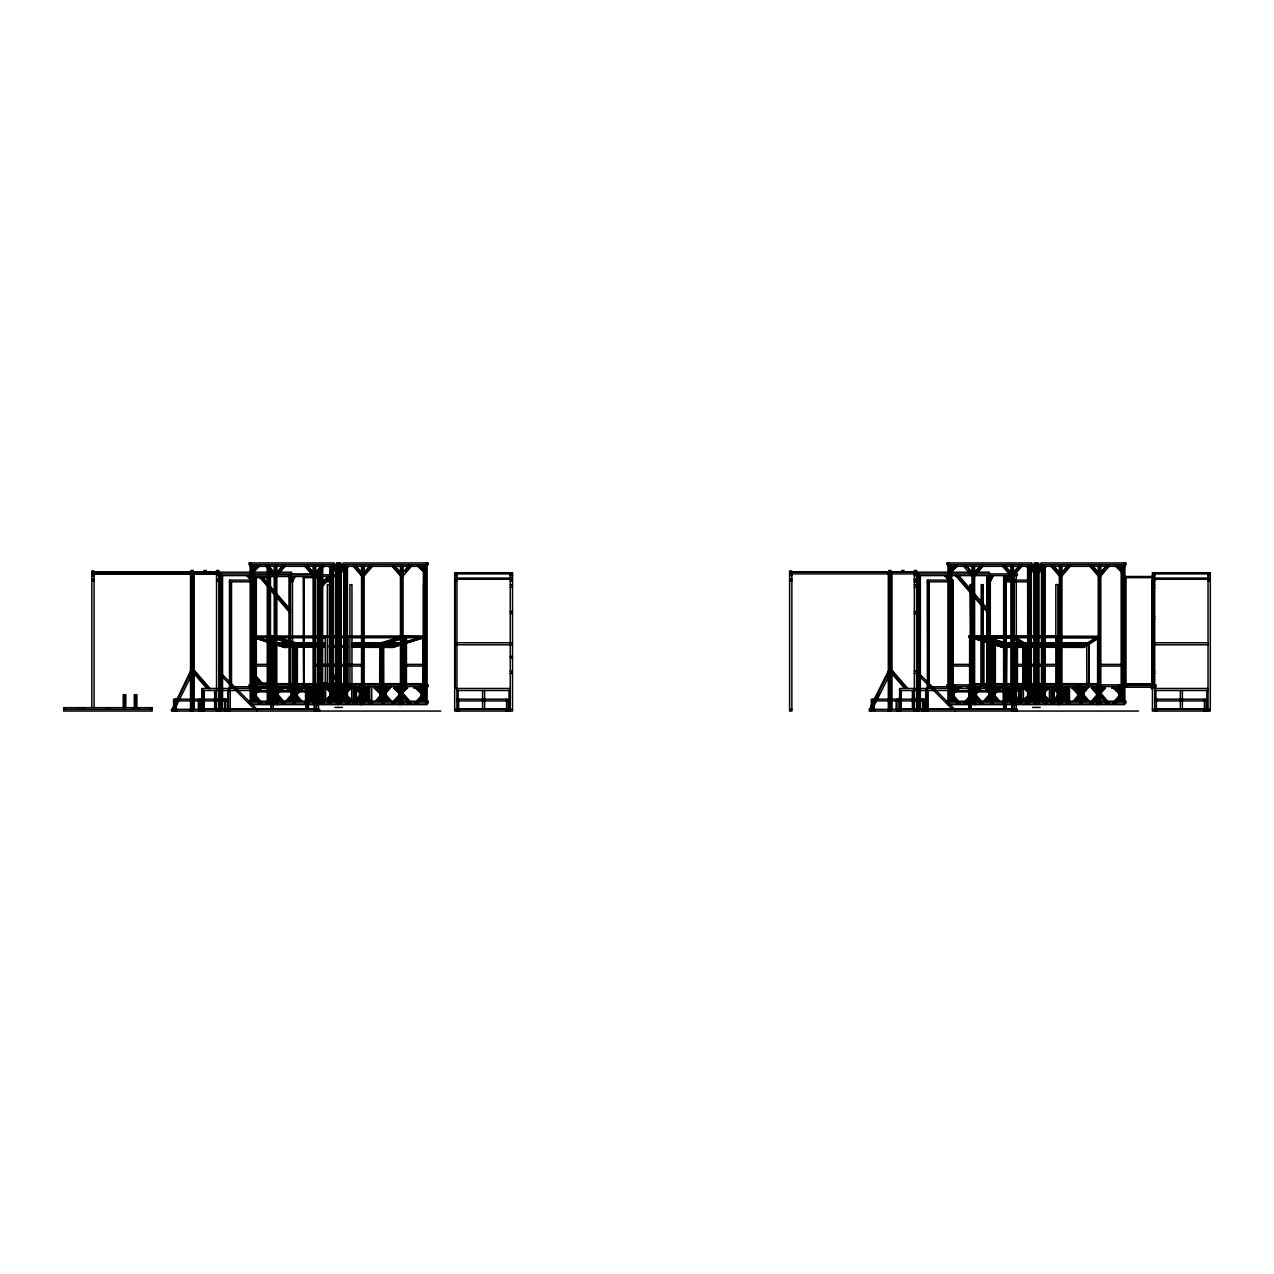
<?xml version="1.0" encoding="UTF-8"?>
<svg xmlns="http://www.w3.org/2000/svg" width="1274" height="1274" viewBox="0 0 1274 1274"><rect width="100%" height="100%" fill="white"/><g stroke="black" fill="none" stroke-linecap="round" stroke-linejoin="round"><path stroke-width="1.5" d="M218.81 711.051L218.81 570.481L216.548 570.481L216.548 572.169M253.319 636.204L253.319 584.527M252.427 637.318L254.45 637.78L254.689 686.559M791.871 573.905L791.871 711.051L789.609 711.051L789.609 570.927L791.648 570.927L791.648 572.106M916.022 573.873L916.022 572.169M914.334 572.169L914.334 570.481L916.595 570.481L916.595 711.051M970.645 683.676L969.896 584.655L971.935 584.655L971.935 636.331L969.498 635.885L969.227 637.032L1003.848 647.431L1004.119 646.284L976.107 637.621M970.899 636.013L970.915 584.655M971.664 683.676L971.664 637.478L969.625 637.159L968.957 635.71L968.606 636.857L1002.845 647.431L1003.1 646.284L974.562 637.446M982.875 636.538L981.171 636.013L981.187 584.655L983.225 584.655L983.225 636.331L982.206 636.331L982.206 584.655M991.299 683.804L991.299 643.704L993.338 644.326L991.299 643.704M1013.722 686.559L1013.722 636.236L1029.918 646.252L1029.742 647.399L1002.335 647.272L1002.59 646.125L1024.2 646.125M1023.309 684.855L1023.309 644.501M1025.076 683.676L1025.076 684.855L1025.076 644.501M1055.828 683.804L1055.843 637.78L1056.863 637.318L1056.847 683.804M1086.833 684.855L1086.658 643.37L1057.866 643.37M1088.601 684.855L1088.601 644.501L1057.866 644.501M1097.583 683.676L1097.599 639.755M1098.172 639.405L1097.981 686.559M380.719 683.676L380.894 644.134L382.741 644.819M381.738 683.676L381.897 644.437M254.274 637.733L271.712 637.733L269.769 637.143L271.012 635.71L269.769 637.143L252.332 637.143M271.776 637.143L273.018 635.71L271.776 637.143L304.486 647.256L304.725 645.52L325.316 645.52M273.783 637.143L273.958 636.013M285.217 647.256L285.392 646.125M276.124 643.896L291.619 643.896L291.794 642.765L276.458 642.765M302.655 646.125L302.479 647.256L275.216 638.831M1022.512 642.765L1022.337 643.896L992.398 643.896L992.749 642.765L1034.552 642.765M1027.768 647.256L1027.943 646.125M275.041 644.469L284.628 647.431L284.882 646.284L293.068 646.125M970.247 637.032L970.517 635.885M1002.335 647.272L1002.925 645.599L1010.33 645.599M1004.358 647.272L1004.629 646.125L1000.998 645.01M1013.626 647.272L1013.881 646.125L1013.881 683.676M287.988 643.37L276.474 643.37L276.124 644.501L293.561 644.501L291.619 643.896M282.095 646.666L282.446 645.52M284.038 647.256L284.389 646.125M284.452 647.399L284.803 646.252L275.55 643.402M991.379 643.896L991.729 642.765M994.341 644.819L993.672 643.37M1000.313 646.666L1000.663 645.52M1004.708 643.896L1005.059 642.765M1006.651 684.855L1007.001 643.37M1013.626 646.666L1013.977 645.52L1015.919 646.125M440.74 711.051L171.337 711.051L190.527 671.048L192.485 671.048M172.579 709.347L190.527 673.436L192.485 673.436M175.382 707.643L191.626 675.14M290.536 579.59L291.873 576.931M292.924 577.186L290.536 581.979L292.494 581.979L294.883 577.186M1138.526 711.051L869.123 711.051L871.766 704.124M873.518 700.652L888.312 671.048M870.349 709.347L888.312 673.436M877.213 697.165L878.949 693.677M873.168 707.643L888.551 676.86M988.321 579.59L990.312 575.593L990.28 685.746M991.506 575.593L988.321 581.979L990.28 581.979L993.465 575.593M990.28 579.59L992.271 575.593M256.217 566.341L252.762 570.338L253.892 570.338M258.288 566.341L252.762 572.727L259.418 566.341M281.952 566.341L275.694 573.571L276.824 573.571M284.022 566.341L275.694 575.959L276.824 575.959L285.153 566.341M320.841 566.341L314.567 573.571L320.714 567.79M322.911 566.341L314.567 575.959L315.697 575.959L324.042 566.341M327.784 576.501L321.526 583.731L328.915 576.501M328.676 577.87L321.526 586.12L322.656 586.12L330.985 576.501M341.257 569L343.55 566.341M341.225 570.338L344.681 566.341M343.423 568.889L345.636 566.341M341.225 572.727L346.751 566.341M258.479 688.247L255.023 692.244L256.154 692.244M257.3 690.906L259.609 688.247M260.549 688.247L255.023 694.633L261.68 688.247M364.284 572.122L369.285 566.341M364.157 573.571L370.416 566.341M364.157 575.959L372.502 566.341M265.9 702.914L274.228 693.295L269.833 688.247L269.833 686.559M267.014 702.914L270.598 698.789M280.28 688.247L276.824 692.244L277.955 692.244M267.97 702.914L274.228 695.684M269.101 702.914L274.101 697.133M285.71 701.226L291.236 694.84L293.498 694.84L287.956 701.226M286.841 701.226L292.367 694.84M296.428 690.54L298.737 687.88M296.269 692.244L299.724 688.247M290.058 699.904L292.367 697.228M297.527 691.655L299.74 689.107M290.042 701.226L293.498 697.228M408.174 566.341L401.915 573.571L409.304 566.341M302.925 686.559L302.925 688.247L296.269 694.633L301.795 688.247L301.795 686.559M405.482 571.835L410.244 566.341M411.375 566.341L403.046 575.959L401.915 575.959M304.773 702.914L313.101 693.295L314.232 693.295M308.276 700.174L313.038 694.664M319.153 688.247L315.697 692.244L316.828 692.244M306.843 702.914L314.232 695.684L307.974 702.914M322.354 688.247L315.697 694.633L321.239 688.247L321.239 686.559M333.661 676.287L337.164 673.548L333.597 677.672M333.406 680.268L337.164 675.937M324.297 701.226L330.953 694.84L325.427 701.226M326.558 701.226L330.985 696.114M328.628 701.226L330.937 698.566M327.705 702.914L336.033 693.295L337.164 693.295M331.208 700.174L335.97 694.664L330.507 688.247M329.775 702.914L337.164 695.684L330.906 702.914M341.257 690.906L343.55 688.247M341.225 692.244L344.681 688.247M345.636 688.247L341.209 693.359L349.57 702.914M341.225 694.633L346.751 688.247M346.337 689.218L348.646 686.559M346.289 691.655L350.716 686.559M351.847 686.559L346.305 692.945L352.978 686.559M353.232 702.914L361.561 693.295L362.692 693.295L354.363 702.914M364.189 690.906L366.482 688.247M364.109 692.085L367.438 688.247M368.568 686.559L368.568 688.247L364.141 693.359L372.502 702.914M384.796 688.247L381.34 692.244L385.926 688.247M375.304 701.226L380.846 694.84M383.554 692.085L381.34 694.633L382.471 694.633L389.303 686.559M377.391 701.226L380.846 697.228M384.907 692.945L390.433 686.559M378.521 701.226L380.815 698.566M391.564 686.559L386.038 692.945L383.777 692.945M401.931 690.906L404.24 688.247M392.105 702.914L400.45 693.295L401.581 693.295L393.236 702.914M401.915 692.244L405.371 688.247M402.998 692.085L405.212 689.521M395.434 701.48L400.45 695.684M401.915 693.295L407.441 688.247L407.441 686.559M395.306 702.914L401.581 695.684M415.037 702.914L423.382 693.295L424.513 693.295L416.168 702.914M418.366 701.48L423.382 695.684M418.238 702.914L424.513 695.684M950.547 570.338L954.003 566.341M951.678 570.338L953.971 567.663M956.073 566.341L950.547 572.727L957.204 566.341M979.738 566.341L973.479 573.571L979.61 567.79M981.808 566.341L973.479 575.959L974.61 575.959L982.939 566.341M1006.253 578.253L1008.562 575.593M1006.221 579.59L1009.677 575.593M1012.352 573.571L1018.611 566.341M1006.221 581.979L1010.648 576.867M1015.983 570.672L1018.499 567.79M1020.697 566.341L1012.352 575.959L1013.483 575.959L1021.812 566.341M1039.043 569L1041.336 566.341M1039.011 570.338L1042.466 566.341M1038.995 571.453L1043.406 566.341M1039.011 572.727L1044.537 566.341M956.264 688.247L952.809 692.244L953.923 692.244M958.335 688.247L952.809 694.633L959.465 688.247M1062.07 572.122L1067.071 566.341M1061.943 573.571L1068.201 566.341M1066.768 569.096L1069.157 566.341M1061.943 575.959L1070.271 566.341M963.67 702.914L972.014 693.295L973.145 693.295L970.756 696.05M978.066 688.247L974.61 692.244L978.034 689.568M965.756 702.914L972.014 695.684M966.886 702.914L973.145 695.684M974.61 694.633L980.136 688.247L980.136 686.559M975.741 694.633L981.267 688.247L981.267 686.559M983.496 701.226L989.022 694.84L991.283 694.84L985.742 701.226M984.611 701.226L990.153 694.84M994.214 690.54L996.507 687.88M997.494 688.247L994.039 692.244L995.169 692.244M987.844 699.904L990.153 697.228M995.312 691.655L998.641 687.833M996.332 690.906L998.625 688.247M987.828 701.226L991.283 697.228M1105.959 566.341L1099.701 573.571L1107.09 566.341M1000.711 686.559L1000.711 688.247L994.039 694.633L999.58 688.247L999.58 686.559M1104.462 570.465L1099.701 575.959L1100.816 575.959L1109.16 566.341M1002.558 702.914L1010.887 693.295L1006.492 688.247L1006.492 686.559M1003.689 702.914L1008.451 697.419M1013.483 692.244L1016.939 688.247M1004.629 702.914L1010.887 695.684M1005.759 702.914L1010.76 697.133M1020.14 688.247L1013.483 694.633L1019.009 688.247L1019.009 686.559M1022.082 701.226L1028.739 694.84L1023.213 701.226M1024.312 699.952L1028.739 694.84M1024.344 701.226L1028.755 696.114M1026.414 701.226L1028.723 698.566M1025.49 702.914L1033.819 693.295M1026.621 702.914L1031.383 697.419M1027.561 702.914L1033.819 695.684M1028.691 702.914L1033.692 697.133M1039.043 690.906L1041.336 688.247L1041.304 686.559M1039.011 692.244L1042.466 688.247M1038.995 693.359L1043.406 688.247M1039.011 694.633L1044.537 688.247M1044.123 689.218L1046.416 686.559M1044.075 691.655L1048.502 686.559M1044.091 692.945L1050.747 686.559M1051.018 702.914L1059.347 693.295L1060.478 693.295L1052.149 702.914M1061.975 690.906L1064.268 688.247M1061.895 692.085L1065.223 688.247M1055.589 700.031L1059.347 695.684M1066.338 686.559L1066.338 688.247L1061.927 693.359L1070.271 702.914M1060.478 695.684L1054.219 702.914L1054.299 690.078M1080.272 690.906L1082.582 688.247M1081.562 690.54L1083.856 687.88M1080.256 692.244L1083.712 688.247M1073.09 701.226L1078.632 694.84M1081.339 692.085L1084.652 688.247M1075.336 699.952L1078.648 696.114M1087.088 686.559L1081.562 692.945L1083.808 692.945L1089.35 686.559M1080.256 694.633L1085.782 688.247L1085.782 686.559M1075.176 701.226L1078.632 697.228M1082.693 692.945L1088.219 686.559M1076.291 701.226L1078.6 698.566M1099.717 690.906L1102.026 688.247M1089.891 702.914L1098.236 693.295L1099.351 693.295L1091.022 702.914M1099.701 692.244L1103.157 688.247M1091.961 702.914L1098.236 695.684M1099.701 694.633L1105.227 688.247L1105.227 686.559M1093.092 702.914L1099.351 695.684M1112.823 702.914L1121.168 693.295L1122.283 693.295L1113.954 702.914M1114.893 702.914L1121.168 695.684M1116.024 702.914L1122.283 695.684M1098.315 637.239L1082.167 647.399L1081.992 646.252L1098.172 636.236L1055.828 636.204M1038.406 647.256L1083.919 647.399L1098.331 638.465M1038.406 637.733L1057.866 637.478M270.821 684.855L270.821 637.494L271.84 637.159L271.84 684.855M294.533 644.819L296.38 644.134L296.539 683.676M296.396 644.755L297.399 644.453L297.383 701.226M398.635 637.446L370.591 646.125L370.766 647.256L404.415 636.857L406.438 637.494L406.438 684.855M379.875 643.88L395.036 639.182M402.52 636.873L406.247 635.71L422.665 636.013M422.984 637.143L406.422 636.857L372.788 647.256L372.534 645.52L351.958 645.52M400.227 639.389L374.795 647.256L374.62 646.125M422.984 637.733L405.546 637.733L406.438 637.494M406.295 641.666L419.369 637.621M382.28 646.125L392.376 646.284L396.118 645.122M406.852 641.809L416.646 638.768M400.96 644.548L391.628 647.431L391.357 646.284L400.705 643.402L389.287 643.37M406.565 642.813L423.366 637.605M351.958 647.256L392.647 647.431L400.355 645.058M405.721 643.386L424.385 637.605M401.151 643.896L382.757 644.182L382.757 683.676M405.546 637.733L407.505 637.143L407.33 636.013M256.345 688.247L268.002 687.514M303.244 686.559L307.114 686.272M303.276 688.247L314.901 687.371M314.917 687.514L303.292 688.406L303.26 686.702M250.166 566.341L427.108 566.341M947.952 566.341L1124.878 566.341M329.058 567.01L332.418 567.01M344.394 567.01L348.216 567.01M1026.844 567.01L1032.609 567.01M1040.237 567.01L1046.002 567.01M916.595 572.169L789.609 572.122L948.875 572.201M271.919 572.201L91.824 572.106L91.824 707.468M275.853 572.201L291.619 572.201L291.619 573.905M951.965 572.201L989.388 572.201L989.388 573.905M218.81 572.169L91.824 572.106L91.824 570.927L93.862 570.927L93.862 572.106M361.561 573.571L362.692 573.571L356.433 566.341M272.302 573.905L91.824 573.905L218.81 573.857M278.226 573.905L311.7 573.905M315.649 573.905L319.583 573.905L319.583 575.593M454.675 573.905L512.514 573.905M789.609 573.905L972.062 573.905M975.613 573.905L1009.486 573.905M1016.238 573.905L1017.369 573.905L1017.369 575.593L917.758 575.593M1152.444 573.905L1210.3 573.905M252.762 574.813L273.719 574.813M277.684 574.813L337.164 574.813M510.253 575.354L512.514 575.354M91.824 575.593L94.085 575.593M216.548 575.593L218.81 575.593M219.972 575.593L250.644 575.593M454.675 575.593L456.92 575.593M510.253 575.593L512.514 575.593M789.609 575.593L791.871 575.593M914.334 575.593L916.595 575.593M1152.444 575.593L1154.706 575.593M1208.039 575.593L1210.3 575.593M252.762 576.501L337.164 576.501M1124.831 576.501L1154.228 576.501L1154.228 684.855L1154.18 576.501M270.47 577.632L254.306 577.632L254.306 576.501M303.658 577.632L319.822 577.632M1124.831 577.632L1154.228 577.632M454.675 578.077L512.514 578.077M1152.444 578.077L1210.3 578.077M91.824 579.256L94.085 579.256M216.548 579.256L218.81 579.256M454.675 579.256L512.514 579.256M789.609 579.256L791.871 579.256M914.334 579.256L916.595 579.256M1152.444 579.256L1210.3 579.256M914.334 579.59L916.595 579.59M321.844 580.116L330.237 580.116M1029.408 580.116L1003.992 580.116L1003.992 684.791M1152.444 580.673L1154.706 580.673M91.824 580.96L94.085 580.96M216.548 580.96L218.81 580.96M454.675 580.96L456.92 580.96M510.253 580.96L512.514 580.96M789.609 580.96L791.871 580.96M914.334 580.96L916.595 580.96M1152.444 580.96L1154.706 580.96M1208.039 580.96L1210.3 580.96M229.463 581.804L250.978 581.804M253.415 581.804L255.453 581.804M322.418 581.804L330.714 581.804M927.249 581.804L953.239 581.804M1003.992 581.804L1029.408 581.804M1151.887 581.836L1153.018 581.836M914.334 581.979L916.595 581.979M267.269 583.731L268.4 583.731L262.141 576.501M510.253 584.941L512.514 584.941M914.334 584.941L916.595 584.941M1152.444 584.941L1154.706 584.941M510.253 587.346L512.514 587.346M914.334 587.346L916.595 587.346M1152.444 587.346L1154.706 587.346M510.253 611.265L512.514 611.265L510.253 613.654L512.514 613.654M914.334 611.52L916.595 611.52L914.334 613.909L916.595 613.909M1152.444 616.584L1154.706 616.584L1152.444 618.989L1154.706 618.989M252.682 636.013L269.945 636.013M275.932 636.013L336.782 636.013M340.492 636.013L403.301 636.013L403.476 637.143L340.492 637.159M973.766 636.013L981.171 636.013M983.209 636.013L1034.568 636.013M1038.581 636.013L1057.866 635.885M1010.043 636.236L971.648 636.236L971.298 637.366L1011.795 637.366M349.92 636.331L351.958 636.331M1012.814 636.602L1034.568 636.602M1038.581 636.602L1055.828 636.602M1057.866 636.841L1097.217 636.841L1097.392 637.971M275.773 637.143L336.782 637.159M970.645 637.159L969.625 637.159L969.625 684.855M275.725 637.733L325.316 637.733M329.377 637.685L336.782 637.685M340.492 637.685L347.882 637.685M351.958 637.733L401.533 637.733M973.352 637.685L977.062 637.685M992.733 637.733L1010.585 637.733M1014.55 637.733L1034.392 637.733M973.24 637.971L1010.792 637.971M1057.866 637.971L1095.401 637.971M325.316 642.765L295.807 642.765L295.632 643.896L325.316 643.896M351.958 642.765L381.452 642.765L381.627 643.896L351.958 643.896M400.816 642.765L385.481 642.765L385.656 643.896M456.602 642.749L512.514 642.749M1038.581 642.765L1055.828 642.765M1057.866 642.765L1087.63 642.765L1087.805 643.896L1057.866 643.896M1154.371 642.749L1208.373 642.749M325.316 643.37L297.75 643.37L297.575 644.501L325.316 644.501M351.958 643.37L379.525 643.37L379.7 644.501L351.958 644.501M1034.552 643.37L994.691 643.37L994.293 686.559M1038.581 643.37L1055.828 643.37M1024.487 643.896L1034.377 643.896M1038.406 643.896L1055.828 643.896M1003.594 644.166L1004.597 644.166M401.135 644.501L383.713 644.501L383.761 684.855M993.322 644.485L1034.377 644.501M1038.406 644.501L1055.828 644.501M456.602 644.787L512.514 644.787M1154.371 644.787L1208.373 644.787M293.036 645.52L283.449 645.52L283.274 646.666L292.861 646.666M296.874 645.52L300.712 645.52L300.537 646.666L296.699 646.666M1030.825 645.52L1034.568 645.52M1038.581 645.52L1055.828 645.52L1055.652 647.256L1038.406 646.666M1057.866 645.52L1083.171 645.52L1083.346 646.666L1057.866 646.666M329.377 645.599L336.782 645.599M340.492 645.599L347.882 645.599M304.661 646.125L325.316 646.125M329.377 646.125L336.782 646.125M340.492 646.125L347.882 646.125M351.958 646.125L372.613 646.125M1029.918 646.252L1028.166 646.252L1027.991 647.399L1013.578 638.465M1030.825 646.125L1034.568 646.125M1038.581 646.125L1083.744 646.252L1083.919 647.399M304.55 646.666L325.316 646.666M329.377 646.746L336.782 646.746M340.492 646.746L347.882 646.746M351.958 646.666L372.709 646.666M1030.618 646.666L1034.392 646.666M284.628 647.431L292.893 647.256M296.731 647.256L325.316 647.256M329.377 647.319L336.782 647.272M340.492 647.319L347.882 647.319M1030.618 647.256L1034.392 647.256M510.253 656.301L512.514 656.301M510.253 657.989L512.514 657.989M252.762 664.375L275.359 664.375M314.567 664.375L337.164 664.375M340.094 664.375L362.692 664.375M401.915 664.375L424.513 664.375M950.547 664.375L973.145 664.375M1012.352 664.375L1033.819 664.375M1039.011 664.375L1060.478 664.375M1099.701 664.375L1122.283 664.375M252.762 666.079L275.359 666.079M314.567 666.079L337.164 666.079M340.094 666.079L362.692 666.079M401.915 666.079L424.513 666.079M950.547 666.079L973.145 666.079M1012.352 666.079L1033.819 666.079M1039.011 666.079L1060.478 666.079M1099.701 666.079L1122.283 666.079M210.274 688.724L194.954 671.048L193.823 671.048L193.823 673.436L206.786 688.406M512.514 671.048L510.253 671.048L512.514 673.436L510.253 673.436M908.059 688.724L892.74 671.048L891.609 671.048L891.609 673.436L904.572 688.406M914.334 671.048L916.595 671.048L954.895 709.347L954.974 711.051M1154.706 671L1152.444 671L1154.706 673.405L1152.444 673.405M193.823 673.436L194.954 673.436L207.917 688.406M891.609 673.436L892.74 673.436L905.703 688.406M914.334 673.436L916.595 673.436L952.506 709.347M253.892 683.167L268.4 683.167M321.526 683.167L326.287 683.167M332.418 683.167L337.164 683.167M252.427 683.676L336.782 683.676M340.492 683.676L422.952 683.676M969.625 683.676L1027.72 683.676M1030.411 683.676L1034.392 683.676M1038.453 683.676L1099.351 683.676M1124.878 683.724L1152.269 683.724M1153.05 683.724L1154.228 683.724M400.434 684.855L249.035 684.855L249.035 686.559L428.223 686.559L428.223 684.855L401.023 684.855M1011.779 684.855L946.821 684.855L946.821 686.559L1011.779 686.559M1013.722 684.855L1155.932 684.855L1155.932 687.227L1124.878 687.227M1124.878 685.539L1155.932 685.539M1013.642 686.559L1126.009 686.559L1126.009 684.855M229.463 686.782L249.593 686.782M927.249 686.782L949.321 686.782M1153.018 686.797L1151.266 686.797L1151.266 688.501L1153.018 688.501L1153.018 580.132L1151.887 580.132L1151.887 688.501M283.608 687.227L287.51 687.227M303.164 687.227L307.066 687.227M302.034 687.307L305.935 687.307M252.427 688.247L267.269 688.31M269.833 688.247L288.784 688.31M289.262 686.559L289.262 688.247L302.925 688.247M308.706 686.559L308.706 688.247L323.357 688.247M337.499 688.247L328.851 688.247L328.851 686.559M340.269 688.247L348.407 688.247L348.407 686.559M353.917 688.247L368.568 688.247M374.349 686.559L374.349 688.247L387.997 688.247L387.997 686.559M393.793 686.559L393.793 688.247L407.441 688.247M950.213 688.247L961.106 688.247L961.106 686.559M967.603 686.559L967.603 688.247L981.267 688.247M987.047 686.559L987.047 688.247L1000.711 688.247M1006.492 688.247L1021.127 688.247M1034.695 688.247L1026.637 688.247L1026.637 686.559M1036.415 688.247L1046.193 688.247L1046.193 686.559M1051.703 688.247L1066.338 688.247M1072.135 686.559L1072.135 688.247L1085.782 688.247M1091.563 686.559L1091.563 688.247L1105.227 688.247M1122.633 688.247L1111.724 688.247L1111.724 686.559M250.994 688.47L201.802 688.47L201.802 699.84M254.896 688.47L268.575 688.47M276.394 688.47L288.115 688.47M301.795 688.47L319.885 688.47M456.92 688.47L510.253 688.47M949.321 688.47L899.587 688.47L899.587 699.84M952.681 688.47L972.221 688.47M976.123 688.47L985.901 688.47M998.943 688.47L1005.441 688.47M1013.77 688.47L1018.245 688.47M1021.589 688.47L1025.49 688.47M1154.706 688.47L1208.039 688.47M332.864 688.916L334.823 688.916L334.823 687.227M1030.65 688.916L1032.609 688.916L1032.609 687.227M201.802 690.508L250.994 690.508M254.752 690.699L274.053 690.699M276.394 690.508L290.408 690.699M299.151 690.699L310.967 690.508M456.92 690.508L510.253 690.508M899.587 690.508L948.78 690.508M956.392 690.699L970.82 690.699M974.69 690.699L987.286 690.699M997.622 690.508L1009.342 690.508M1154.706 690.508L1208.039 690.508M257.603 691.878L274.977 691.878M278.831 691.878L291.428 691.878M298.132 691.878L306.859 691.878M954.465 691.878L971.839 691.878M975.693 691.878L990.121 691.878L990.153 701.226M996.921 691.878L1004.645 691.878M360.431 692.244L361.561 692.244L358.105 688.247M1058.216 692.244L1059.347 692.244L1055.891 688.247M1077.661 692.244L1078.791 692.244L1075.336 688.247M1118.906 692.244L1120.037 692.244L1116.581 688.247M268.734 693.295L275.359 693.295M321.191 693.295L314.567 693.295L322.911 702.914M268.734 694.983L273.528 694.983M315.697 694.983L321.191 694.983M361.561 695.684L362.692 695.684L356.433 702.914L356.513 688.247M456.92 699.187L508.278 699.187L508.278 711.051M1154.706 699.187L1206.064 699.187L1206.064 711.051M334.855 700.095L336.75 700.095M340.524 700.095L342.419 700.095M1032.641 700.095L1033.74 700.095M1039.09 700.095L1040.205 700.095M173.567 700.891L227.584 700.891M456.92 700.891L508.278 700.891M871.352 700.891L925.37 700.891M1154.706 700.891L1206.064 700.891M360.574 701.226L249.035 701.226L249.035 702.914L250.166 702.914M364.491 701.226L428.223 701.226L428.223 702.914L251.297 702.914L251.297 566.341M1018.037 701.226L946.821 701.226L946.821 702.914M1020.363 701.226L1059.825 701.226M1062.277 701.226L1126.009 701.226L1126.009 702.914L947.952 702.914M334.855 707.436L342.419 707.436M1032.641 707.436L1040.205 707.436M202.391 709.013L224.988 709.013M229.638 709.013L315.904 709.013M458.114 709.013L509.074 709.013M900.177 709.013L926.692 709.013M927.424 709.013L1012.527 709.013M1155.9 709.013L1206.86 709.013M63.7 709.347L152.163 709.347M171.337 709.347L319.583 709.347L319.583 711.051M454.675 709.347L508.278 709.347M510.253 709.347L512.514 709.347M789.609 709.347L791.871 709.347M869.123 709.347L1017.369 709.347L1017.369 711.051M1152.444 709.347L1206.064 709.347M1208.039 709.347L1210.3 709.347M990.471 638.258L1008.642 643.88M991.283 638.815L1007.638 643.88M986.633 637.701L1010.25 645.01M984.754 637.717L999.294 642.207M1005.616 644.166L1006.651 644.485M983.751 637.717L1000.249 642.813M1003.737 643.896L1009.183 645.584M982.748 637.717L1010.218 646.221M979.196 638.258L997.367 643.88M973.495 637.717L1004.629 647.351M278.64 637.446L306.668 646.125L306.493 647.256L272.843 636.857M282.239 639.182L297.399 643.88M270.821 637.494L271.856 637.812M257.905 637.621L272.843 642.239M276.569 643.402L285.902 646.284L285.647 647.431L276.299 644.548M256.886 637.621L272.222 642.367M252.029 637.032L272.572 643.386M271.553 643.386L254.45 637.78M380.878 644.755L379.859 644.453L379.636 686.559M971.664 637.78L970.645 637.318L970.645 684.855M1015.203 638.242L1024.917 644.262M1013.722 637.478L1029.742 647.399M218.81 671.048L257.125 709.347L257.189 711.051M218.81 673.436L254.72 709.347M1118.827 566.341L1122.283 570.338M1118.859 567.663L1121.168 570.338M1116.757 566.341L1122.283 572.727L1115.626 566.341M1093.092 566.341L1099.351 573.571L1093.219 567.79M1091.022 566.341L1099.351 575.959L1098.236 575.959L1089.891 566.341M1054.219 566.341L1060.478 573.571M1054.346 567.79L1056.847 570.672M1052.149 566.341L1060.478 575.959L1059.347 575.959L1051.018 566.341M1031.494 566.341L1033.803 569M1030.363 566.341L1033.819 570.338M1029.424 566.341L1033.851 571.453M1028.293 566.341L1033.819 572.727M1114.495 688.247L1120.037 694.633L1113.38 688.247M1005.759 566.341L1010.76 572.122M1004.629 566.341L1010.887 573.571M1003.689 566.341L1007.256 570.465M1002.558 566.341L1010.887 575.959M1109.16 702.914L1100.816 693.295L1099.701 693.295L1103.268 697.419M1094.78 688.247L1098.236 692.244L1094.796 689.568M1100.816 695.684L1107.09 702.914M1099.701 695.684L1105.959 702.914M1098.236 694.633L1092.694 688.247L1092.694 686.559M1091.563 688.247L1097.105 694.633M1089.35 701.226L1083.808 694.84L1081.562 694.84L1087.088 701.226M1082.693 694.84L1088.219 701.226M1076.323 687.88L1078.632 690.54M1082.693 697.228L1084.986 699.904M1074.205 687.833L1077.517 691.655M1074.205 688.247L1076.514 690.906M1081.562 697.228L1085.018 701.226M966.886 566.341L973.145 573.571L965.756 566.341M1072.135 688.247L1078.791 694.633L1073.265 688.247L1073.265 686.559M968.383 570.465L973.145 575.959L972.014 575.959L963.67 566.341M958.589 575.402L970.247 588.875M974.132 593.35L988.401 609.816M1064.379 697.419L1069.157 702.914M1061.943 695.684L1068.201 702.914M963.94 582.887L967.826 587.378M956.487 575.37L970.533 591.582M974.355 596.009L988.401 612.221L987.27 612.221L974.499 597.474M1062.07 697.133L1067.071 702.914M955.357 575.37L970.677 593.063M945.658 575.593L948.971 579.431M944.528 575.593L948.955 580.705M1050.747 701.226L1044.091 694.84L1049.633 701.226M1044.075 696.114L1048.502 701.226M1044.123 698.566L1046.416 701.226M1039.011 693.295L1047.339 702.914M1041.447 697.419L1046.225 702.914M1039.011 695.684L1045.269 702.914M1033.803 690.906L1031.494 688.247L1031.526 686.559M1039.138 697.133L1044.139 702.914M1030.363 688.247L1033.819 692.244M1029.424 688.247L1033.851 693.359M1028.293 688.247L1033.819 694.633M1026.414 686.559L1028.723 689.218M1024.344 686.559L1028.755 691.655M1023.213 686.559L1028.739 692.945L1022.082 686.559M1021.812 702.914L1013.483 693.295L1012.352 693.295L1020.697 702.914M1008.562 688.247L1010.871 690.906M1007.623 688.247L1010.935 692.085M1013.483 695.684L1017.241 700.031M1012.352 695.684L1018.611 702.914L1018.531 690.078M990.248 688.247L992.557 690.906M989.118 688.247L992.573 692.244M994.214 694.84L999.74 701.226M988.178 688.247L991.49 692.085M985.742 686.559L991.283 692.945L989.022 692.945L983.496 686.559M994.182 696.114L997.51 699.952M987.047 688.247L992.573 694.633M994.214 697.228L997.669 701.226M984.611 686.559L990.153 692.945M994.23 698.566L996.539 701.226M970.804 688.247L973.113 690.906M982.939 702.914L974.61 693.295L973.479 693.295L981.808 702.914M969.689 688.247L973.145 692.244M974.61 695.684L980.869 702.914M967.603 688.247L973.145 694.633M973.479 695.684L979.738 702.914M960.007 702.914L951.678 693.295L950.547 693.295L958.876 702.914M951.678 695.684L957.937 702.914M950.547 695.684L956.806 702.914M894.173 673.994L891.609 671.048L892.74 673.436L892.74 671.048M900.543 681.351L903.091 684.297M421.057 566.341L424.513 570.338M421.073 567.663L423.382 570.338M418.971 566.341L424.513 572.727L417.84 566.341M395.306 566.341L401.581 573.571M395.434 567.79L397.934 570.672M393.236 566.341L401.581 575.959L400.45 575.959L392.105 566.341M357.803 569.223L360.319 572.122M354.363 566.341L362.692 575.959L361.561 575.959L353.232 566.341M333.708 566.341L337.164 570.338M332.578 566.341L336.033 570.338M333.852 568.889L337.164 572.727L330.507 566.341M418.796 688.247L422.251 692.244M416.725 688.247L422.251 694.633L415.595 688.247M307.974 566.341L314.232 573.571L306.843 566.341M308.276 569.096L314.232 575.959L313.101 575.959L304.773 566.341M403.046 693.295L411.375 702.914M403.11 694.664L410.244 702.914M396.994 688.247L400.45 692.244M409.304 702.914L401.915 695.684L408.174 702.914M393.793 688.247L400.45 694.633L394.908 688.247L394.908 686.559M391.564 701.226L386.038 694.84L383.777 694.84L389.303 701.226M384.907 694.84L390.433 701.226M378.537 687.88L380.846 690.54M377.55 688.247L381.006 692.244L377.566 689.568M377.518 689.107L379.732 691.655M383.777 697.228L387.232 701.226M269.101 566.341L274.101 572.122M374.349 688.247L381.006 694.633L375.48 688.247L375.48 686.559M267.97 566.341L274.228 573.571M265.9 566.341L274.228 575.959M368.982 700.174L371.371 702.914M269.881 585.881L290.615 609.816L289.485 612.221L269.069 588.636M263.511 579.383L266.027 582.282M364.157 695.684L370.416 702.914M275.232 593.35L288.179 608.319M260.071 576.501L268.4 586.12L267.269 586.12L258.94 576.501M356.975 688.247L359.284 690.906M364.284 697.133L369.285 702.914M268.91 587.171L290.615 612.221M247.873 575.593L250.086 578.157M246.742 575.593L250.07 579.431M352.978 701.226L346.305 694.84L351.847 701.226M346.289 696.114L350.716 701.226M346.337 698.566L348.646 701.226M346.05 700.174L348.439 702.914M341.225 695.684L347.483 702.914M333.708 688.247L337.164 692.244L332.578 688.247M341.352 697.133L346.353 702.914M331.638 688.247L336.065 693.359M328.628 686.559L330.937 689.218M326.558 686.559L330.985 691.655M325.427 686.559L330.953 692.945L324.297 686.559M311.907 688.247L314.216 690.906M315.697 693.295L324.042 702.914M310.776 688.247L314.232 692.244M315.697 695.684L321.956 702.914M308.706 688.247L313.133 693.359M314.567 695.684L320.841 702.914M292.463 688.247L294.772 690.906M291.332 688.247L294.804 692.244M296.428 694.84L301.954 701.226M290.392 688.247L294.82 693.359M287.956 686.559L293.498 692.945L291.236 692.945L285.71 686.559M297.511 697.388L300.823 701.226M289.262 688.247L294.804 694.633M296.428 697.228L299.884 701.226M286.841 686.559L292.367 692.945M296.444 698.566L298.753 701.226M285.153 702.914L276.824 693.295L275.694 693.295L284.022 702.914M271.903 688.247L274.197 690.906M270.948 688.247L274.276 692.085L274.388 701.226M279.325 698.582L275.694 695.684L281.952 702.914M253.892 673.548L262.221 683.167M253.956 674.917L259.912 681.797M253.892 675.937L260.151 683.167M254.02 677.386L259.02 683.167M262.221 702.914L253.892 693.295L252.762 693.295L261.09 702.914M256.392 698.582L252.762 695.684L259.02 702.914M209.143 688.724L193.823 671.048L194.954 673.436L194.954 671.048M394.829 645.52L395.179 646.666M392.886 646.125L393.236 647.256M392.456 646.252L392.806 647.399M392.376 646.284L392.647 647.431M1082.199 646.125L1082.374 647.256M406.247 635.71L406.422 636.857M404.415 636.857L404.24 635.71L405.307 636.013L405.419 684.855M391.866 646.125L392.042 647.256M257.459 686.622L257.491 688.31M256.329 686.702L256.361 688.406M994.166 644.755L994.341 683.676M993.147 644.437L993.322 683.676M295.361 644.437L295.536 683.676M1208.039 573.905L1208.039 711.051M1206.86 690.349L1206.86 711.051M1204.376 700.891L1204.376 709.347M1203.803 699.187L1203.803 700.891M1203.803 709.347L1203.803 711.051M1182.383 690.508L1182.383 709.013M1180.361 690.508L1180.361 709.013M1156.967 699.187L1156.967 700.891M1156.967 709.347L1156.967 711.051M1156.394 700.891L1156.394 709.347M1155.9 690.349L1155.9 699.84M1154.706 573.905L1154.706 711.051M1153.671 685.539L1153.671 687.227M1127.14 685.539L1127.14 687.227M1126.009 577.632L1126.009 683.724M1124.878 562.949L1124.878 704.618L947.952 704.618L947.952 562.949M1123.748 562.949L1123.748 564.653M1123.748 566.341L1123.748 702.914M1122.283 566.341L1122.283 684.855M1122.283 686.559L1122.283 701.226M1121.502 688.247L1121.502 701.226M1121.168 566.341L1121.168 684.855M1121.168 686.559L1121.168 701.226M1120.372 684.855L1120.372 686.559M1120.037 688.247L1120.037 701.226M1118.906 688.247L1118.906 701.226M1118.11 684.855L1118.11 686.559M1112.855 686.559L1112.855 688.247M1104.096 686.559L1104.096 688.247M1100.816 566.341L1100.816 702.914M1099.351 566.341L1099.351 702.914M1098.809 684.855L1098.809 686.559M1098.236 566.341L1098.236 704.618M1097.169 683.676L1097.169 684.855M1097.105 688.247L1097.105 704.618M1096.85 684.855L1096.85 686.559M1089.19 644.134L1089.19 683.676M1083.808 691.957L1083.808 695.668M1082.693 688.247L1082.693 701.226M1081.769 684.855L1081.769 686.559M1081.897 701.226L1081.897 702.914M1081.562 688.247L1081.562 701.226M1080.495 684.855L1080.495 686.559M1080.256 688.247L1080.256 701.226M1080.097 688.247L1079.954 702.914M1079.508 684.855L1079.508 686.559M1078.791 688.247L1078.791 701.226M1078.537 684.855L1078.537 686.559M1077.501 683.676L1077.661 701.226M1077.422 684.855L1077.247 686.559M1076.88 686.559L1076.88 688.247M1075.75 686.559L1075.75 688.247M1075.463 683.676L1075.463 684.855M1069.523 686.559L1069.523 701.226M1068.679 686.559L1068.679 701.226M1067.564 686.559L1067.564 701.226M1066.72 686.559L1066.72 701.226M1065.351 688.247L1065.351 701.082M1063.886 690.078L1063.886 701.082M1062.755 691.909L1062.755 701.082M1061.943 566.341L1061.943 702.914M1060.478 566.341L1060.478 702.914M1059.347 566.341L1059.347 704.618M1058.933 684.855L1058.933 686.559M1058.885 683.676L1058.885 684.855M1058.216 688.247L1058.216 704.618M1057.882 683.804L1057.866 584.527L1055.828 584.527L1055.828 647.431M1057.977 684.855L1058.121 686.559M1057.229 688.247L1057.229 701.226M1056.863 637.94L1056.99 686.559M1055.828 683.676L1055.828 684.855M1054.824 683.676L1054.824 684.855M1053.821 686.559L1053.821 688.247L1059.347 694.633L1052.69 688.247L1052.69 686.559M1052.834 686.559L1052.834 702.914M1051.703 686.559L1051.703 702.914M1051.098 686.559L1051.098 701.226M1049.41 686.559L1049.41 701.226M1045.221 567.01L1045.221 684.855M1045.221 692.435L1045.221 695.954M1045.062 686.559L1045.062 688.247M1044.728 686.559L1044.728 701.226M1044.091 567.01L1044.091 684.855M1044.091 692.435L1044.091 695.954M1042.96 567.01L1042.96 684.855M1042.785 688.39L1042.785 701.226M1042.626 568.984L1042.626 684.855M1042.626 690.683L1042.626 695.954M1041.941 690.221L1041.941 701.226M1041.782 684.855L1041.782 686.559M1041.495 567.01L1041.495 684.855M1041.495 690.683L1041.495 695.954M1040.985 565.322L1041.001 562.949L1126.009 562.949L1126.009 564.653L946.821 564.653L946.821 562.949L1031.829 562.949L1031.829 564.653M1040.635 684.855L1040.635 688.247M1040.173 686.559L1040.237 688.916M1039.52 684.855L1039.52 686.559M1039.011 566.341L1039.011 684.855M1039.011 686.559L1039.011 701.226M1038.708 565.322L1038.676 562.949L1034.154 562.949L1034.138 565.322M1038.676 684.855L1038.676 686.559M1038.676 701.226L1038.74 702.914M1037.546 566.341L1037.546 684.855M1037.546 686.559L1037.546 701.226M1036.415 562.949L1036.415 704.618M1035.284 566.341L1035.284 684.855M1035.284 686.559L1035.284 701.226M1034.154 684.855L1034.154 686.559M1034.154 701.226L1034.09 702.914M1033.819 566.341L1033.819 684.855M1033.819 686.559L1033.819 701.226M1033.31 684.855L1033.31 686.559M1032.657 686.559L1032.657 688.247M1032.179 684.855L1032.211 688.247M1031.335 567.01L1031.335 684.855M1031.335 690.683L1031.335 701.226M1030.905 692.053L1030.905 695.731M1030.061 690.221L1030.061 701.226M1029.87 567.01L1029.87 684.855M1028.739 567.01L1028.739 684.855M1028.739 692.435L1028.739 695.954M1028.5 581.804L1028.5 643.211M1027.943 581.804L1027.943 643.211M1028.102 686.559L1028.102 701.226M1027.608 567.01L1027.72 684.855M1027.768 686.559L1027.768 688.247M1027.608 692.435L1027.608 695.954M1026.701 646.125L1026.701 684.855M1025.681 647.319L1025.681 683.676M1024.487 683.676L1024.487 644.134L1022.719 644.134L1022.719 683.676M1023.436 686.559L1023.436 701.226M1022.289 683.676L1022.289 684.855M1021.732 686.559L1021.732 701.226M1021.127 686.559L1021.127 702.914M1020.012 686.559L1020.012 702.914M1017.448 646.125L1017.448 684.855M1016.238 575.593L1016.429 684.855M1016.238 687.721L1016.238 711.051M1015.696 647.319L1015.696 646.125L1015.41 683.676M1015.696 683.676L1015.696 684.855M1015.601 688.247L1015.601 701.226M1014.916 647.319L1014.916 683.676M1014.852 684.855L1014.852 686.559M1014.614 688.247L1014.614 704.618M1014.47 688.247L1014.47 691.957M1014.47 697.515L1014.47 701.226M1014.279 575.593L1014.327 683.676M1014.279 703.455L1014.279 711.051M1013.483 566.341L1013.483 704.618M1012.527 703.582L1012.527 711.051M1012.352 566.341L1012.352 702.914M1011.922 703.582L1011.922 711.051M1010.887 566.341L1010.887 702.914M1010.075 691.909L1010.075 701.082M1008.944 690.078L1008.944 701.082M1007.479 688.247L1007.479 701.082M1006.396 646.125L1006.396 647.319M1006.221 575.593L1006.221 699.522M1006.221 703.455L1006.221 709.347M1006.014 581.804L1006.014 684.791M1005.632 644.485L1005.632 684.855M1005.266 686.559L1005.266 701.226M1004.756 575.593L1004.645 683.676M1004.756 703.455L1004.756 709.347M1004.167 686.559L1004.167 701.226M1003.625 575.593L1003.625 709.347M1003.307 686.559L1003.307 701.226M1001.842 683.676L1001.842 684.855M997.08 686.559L997.08 688.247M995.949 686.559L995.949 688.247M995.36 644.485L995.36 683.676M995.281 686.559L995.281 688.247M995.169 688.247L995.169 701.226M994.039 688.247L994.039 701.226M993.322 644.166L993.322 684.855M992.892 701.226L992.892 702.914M992.573 688.247L992.749 701.226M992.319 643.864L992.319 683.804M992.335 684.855L992.335 686.559M991.299 683.676L991.299 684.855M991.283 688.247L991.283 701.226M990.933 701.226L990.933 702.914M989.436 579.527L989.436 685.746M989.022 691.957L989.022 695.668M988.321 575.593L988.321 685.746M987.955 575.864L987.955 683.835M987.477 575.593L987.477 685.746M986.84 575.864L986.84 683.835M985.996 683.676L985.996 684.855M983.974 637.478L983.958 684.855M982.939 637.159L982.939 684.855M982.668 683.676L982.668 684.855M981.936 637.478L981.936 683.676M980.916 637.159L980.916 684.855M975.741 688.247L975.741 704.618M974.849 684.855L974.849 686.559M974.61 566.341L974.61 704.618M973.479 566.341L973.479 702.914M972.173 686.559L972.173 701.226M972.014 566.341L972.014 702.914M971.154 690.508L971.154 709.013M970.549 697.913L970.549 709.013M969.387 690.508L969.387 709.013M968.734 686.559L968.734 688.247M968.797 690.508L968.797 697.913M968.797 703.455L968.797 709.013M959.975 686.559L959.975 688.247M954.72 684.855L954.72 686.559M953.923 688.247L953.923 701.226M953.239 686.782L953.239 580.116L927.249 580.116L927.424 711.051M952.809 688.247L952.809 701.226M952.665 580.116L952.665 686.782M952.458 684.855L952.458 686.559M951.774 581.804L951.774 686.782M951.678 566.341L951.678 684.855M951.678 686.559L951.678 701.226M951.184 579.59L951.184 581.979M951.344 688.247L951.344 701.226M950.547 566.341L950.547 684.855M950.547 686.559L950.547 701.226M949.082 562.949L949.082 564.653M949.082 566.341L949.082 702.914M929.287 581.804L929.287 686.782M928.714 581.804L928.714 684.791M927.822 580.116L927.822 688.47M928.013 690.508L928.013 711.051M926.692 690.349L926.692 711.051M926.262 688.47L926.262 711.051M925.657 690.508L925.657 711.051M925.37 711.051L925.37 699.187L871.352 699.187L871.352 711.051M924.526 700.891L924.526 709.347M923.427 699.187L923.427 711.051M922.567 700.891L922.567 709.347M922.296 699.187L922.296 700.891M922.296 709.347L922.296 711.051M920.354 575.593L920.354 709.347M919.223 575.593L919.223 709.347M918.873 573.905L918.873 711.051M917.758 573.905L917.758 711.051M914.334 573.905L914.334 711.051M913.426 690.508L913.426 709.013M912.407 690.508L912.407 709.013M904.062 572.153L904.062 570.465L901.801 570.465L901.801 572.153M901.212 690.349L901.212 711.051M900.543 700.891L900.543 709.347M900.177 690.508L900.177 711.051M899.699 699.187L899.699 700.891M898.871 700.891L898.871 699.187L898.982 711.051L898.871 709.347M897.023 699.187L897.023 711.051M896.179 700.891L896.179 709.347M892.007 573.905L892.007 709.347M890.908 711.051L890.972 570.465L888.711 570.465L888.711 572.153M890.542 573.905L890.542 709.347M889.443 573.905L889.443 711.051M888.312 573.905L888.312 711.051M874.426 699.187L874.426 700.891M874.426 709.347L874.426 711.051M874.155 700.891L874.155 709.347M873.295 699.187L873.295 700.891M872.196 700.891L872.196 709.347M789.832 572.201L789.832 573.905M510.253 573.905L510.253 711.051M509.074 690.349L509.074 711.051M506.59 700.891L506.59 709.347M506.033 699.187L506.033 700.891M506.033 709.347L506.033 711.051M484.614 690.508L484.614 709.013M482.575 690.508L482.575 709.013M459.181 699.187L459.181 700.891M459.181 709.347L459.181 711.051M458.624 700.891L458.624 709.347M458.114 690.349L458.114 711.051M456.92 573.905L456.92 711.051M455.232 580.132L455.232 688.501M427.65 701.226L427.65 702.914M427.108 562.949L427.108 704.618L250.166 704.618L250.166 562.949M425.978 562.949L425.978 564.653M425.978 566.341L425.978 702.914M424.513 566.341L424.513 684.855M424.513 686.559L424.513 701.226M423.557 584.655L423.557 636.331M423.716 701.226L423.716 688.247L413.939 688.247L413.939 686.559M423.382 566.341L423.382 684.855M423.382 686.559L423.382 701.226M422.809 637.78L422.809 684.855M422.586 684.855L422.586 686.559M422.251 688.247L422.251 701.226M421.121 688.247L421.121 695.668M420.324 684.855L420.324 686.559M415.069 686.559L415.069 688.247M404.415 684.855L404.415 637.478L403.396 637.159L403.396 684.855M403.046 566.341L403.046 702.914M402.361 637.478L402.377 684.855M402.154 684.855L402.154 686.559M401.581 566.341L401.581 702.914M400.45 566.341L400.45 704.618M400.355 683.676L400.195 686.559M399.319 688.247L399.319 704.618M399.065 684.855L399.065 686.559M386.866 686.559L386.866 688.247M386.038 691.957L386.038 695.668M385.783 683.676L385.783 684.855M384.907 688.247L384.907 701.226M384.111 701.226L384.111 702.914M383.777 688.247L383.777 701.226M382.71 684.855L382.71 686.559M382.471 701.226L382.471 688.247L382.168 702.914M381.722 644.501L381.595 686.559M381.006 688.247L381.006 701.226M380.767 684.855L380.767 686.559M379.763 686.559L379.875 701.226M379.095 686.559L379.095 688.247M377.964 686.559L377.964 688.247M371.737 686.559L371.737 701.226M369.779 686.559L369.779 701.226M368.934 686.559L368.934 699.394M367.565 686.559L367.565 699.251M366.1 688.247L366.1 701.082M364.969 688.247L364.969 701.082M364.157 566.341L364.157 702.914M362.692 566.341L362.692 702.914M362.15 684.855L362.15 686.559M361.561 566.341L361.561 704.618M361.322 684.855L361.322 686.559M360.574 688.247L360.431 704.618M360.192 684.855L360.192 686.559M359.443 688.247L359.443 701.226M356.035 686.559L356.035 688.247L361.561 694.633L354.905 688.247L354.905 686.559M355.048 686.559L355.048 701.082M353.917 686.559L353.917 702.914M353.312 686.559L353.312 701.226M351.958 684.855L351.958 584.655L349.92 584.655L349.92 684.855M351.624 686.559L351.624 701.226M347.882 636.013L347.882 684.855M347.436 567.01L347.436 684.855M347.436 690.683L347.436 695.954M347.276 686.559L347.276 688.247M346.958 686.559L346.958 701.226M346.305 567.01L346.305 684.855M346.305 692.435L346.305 695.954M346.098 686.559L346.098 701.226M345.174 567.01L345.174 684.855M344.999 688.39L344.999 701.226M344.155 690.221L344.155 701.226M343.709 567.01L343.709 684.855M343.709 690.683L343.709 695.954M343.2 565.322L343.216 562.949L428.223 562.949L428.223 564.653L249.035 564.653L249.035 562.949L334.043 562.949L334.075 565.322M342.849 686.559L342.849 688.247M342.387 686.559L342.451 688.916M341.225 566.341L341.225 684.855M341.225 686.559L341.225 701.226M340.906 565.322L340.891 562.949L336.384 562.949L336.352 565.322M340.891 567.01L340.891 702.914M339.76 566.341L339.76 684.855M339.76 686.559L339.76 701.226M338.629 562.949L338.629 704.618M337.499 566.341L337.499 684.855M337.499 686.559L337.499 701.226M336.384 567.01L336.384 691.957M336.384 695.668L336.304 702.914M336.033 566.341L336.033 684.855M336.033 686.559L336.033 701.226M334.871 686.559L334.871 688.247M334.425 686.559L334.425 688.247M333.549 568.984L333.549 684.855M333.74 686.559L333.74 688.247M333.549 690.683L333.549 701.226M333.294 686.559L333.294 688.247M333.119 692.053L333.119 701.226M332.275 688.39L332.275 701.226M332.084 567.01L332.084 684.855M332.084 690.683L332.084 697.706M330.953 567.01L330.953 684.855M330.157 581.804L330.157 585.769M330.316 686.559L330.316 701.226M329.839 567.01L329.839 684.855M329.982 686.559L329.982 688.247M329.823 690.683L329.823 695.954M329.377 684.855L329.377 584.655L327.338 584.655L327.338 684.855M325.65 686.559L325.65 699.394M325.316 636.013L325.316 684.855M323.946 686.559L323.946 701.226M323.357 686.559L323.357 702.914M322.656 568.029L322.656 574.813M322.656 576.501L322.656 685.141M322.354 686.559L322.226 702.914M321.191 568.029L321.191 574.813M321.191 576.501L321.191 685.141M321.191 689.091L321.191 698.964M320.761 688.247L320.761 702.914M320.061 566.341L320.061 574.813M320.061 576.501L320.061 685.141M320.061 689.091L320.061 698.964M319.822 576.501L319.822 684.855M318.452 687.721L318.452 711.051M318.197 576.501L318.357 684.855M317.783 577.632L317.783 683.724M317.815 688.247L317.815 695.668M317.083 684.855L317.083 686.559M316.828 688.247L316.828 704.618M316.685 688.247L316.685 695.668M316.493 703.455L316.493 711.051M315.952 684.855L315.952 686.559M315.697 566.341L315.697 704.618M314.885 703.519L314.742 711.051M314.567 566.341L314.567 702.914M313.993 684.855L313.993 686.559M314.152 703.582L314.152 711.051M313.101 566.341L313.101 702.914M312.289 688.247L312.289 701.082M311.159 690.078L311.159 701.082M309.693 686.559L309.693 699.251M308.34 686.559L308.451 699.522M308.451 703.455L308.451 709.347M307.48 686.559L307.48 701.226M306.97 703.455L306.97 709.347M306.381 686.559L306.381 701.226M305.856 687.721L305.856 709.347M305.537 686.559L305.537 701.226M304.215 577.632L304.215 683.724M303.499 643.481L303.499 576.501L303.658 684.855L303.499 647.431M299.294 686.559L299.294 688.247M298.164 686.559L298.164 688.247M296.508 684.855L296.508 686.559M296.428 688.247L296.428 701.226M296.364 686.559L296.269 701.226M295.679 686.559L295.536 644.501M295.106 701.226L295.106 702.914M294.804 688.247L294.804 701.226M294.549 684.855L294.549 686.559M294.517 683.676L294.517 644.182L293.498 644.501L293.514 684.855M293.498 688.247L293.498 701.226M293.147 701.226L293.147 702.914M292.494 579.527L292.494 685.746M292.367 691.957L292.367 701.226M291.475 683.676L291.475 684.855M291.236 691.957L291.236 695.668M290.536 575.593L290.536 640.504M290.536 644.437L290.536 685.746M289.692 575.593L289.692 640.504M289.692 644.437L289.692 685.746M289.055 575.864L289.055 640.647M289.055 644.58L289.055 683.835M283.481 686.559L283.481 688.247L276.824 694.633L282.35 688.247L282.35 686.559M278.194 684.855L278.194 686.559M277.955 688.247L277.955 704.618M277.063 684.855L277.063 686.559M276.824 566.341L276.824 704.618M276.235 684.855L276.235 686.559M275.694 566.341L275.694 702.914M274.228 566.341L274.228 702.914M273.878 684.855L273.878 637.159L272.859 637.478L272.859 684.855M273.369 690.508L273.369 694.203M273.369 697.913L273.369 709.013M271.601 690.508L271.601 709.013M271.012 690.508L271.012 697.913M271.012 703.455L271.012 709.013M270.47 576.501L270.47 684.855M269.865 566.341L269.865 574.813M269.865 576.501L269.865 700.939M268.4 568.029L268.4 574.813M268.4 576.501L268.4 700.939M267.269 566.341L267.269 574.813M267.269 576.501L267.269 700.939M263.336 686.559L263.336 688.247M262.205 686.559L262.205 688.247M256.934 684.855L256.934 686.559M256.345 577.632L256.345 683.724M256.154 688.247L256.154 701.226M255.931 576.501L255.787 683.724M255.453 682.816L255.453 580.116L229.463 580.116L229.495 690.508M255.453 686.782L255.453 688.47M255.023 688.247L255.023 701.226M254.88 577.632L254.88 683.724M253.988 581.804L253.988 637.255M253.892 566.341L253.892 684.855M253.892 686.559L253.892 701.226M253.399 579.59L253.399 581.979M253.558 688.247L253.558 701.226M252.762 566.341L252.762 684.855M252.762 686.559L252.762 701.226M251.297 562.949L251.297 564.653M231.502 581.804L231.502 686.782M230.037 580.116L230.037 688.47M230.228 690.508L230.228 711.051M228.476 688.47L228.476 711.051M227.871 690.508L227.871 699.84M227.584 711.051L227.584 699.187L173.567 699.187L173.567 711.051M225.641 699.187L225.641 711.051M224.797 700.891L224.797 709.347M224.511 699.187L224.511 700.891M224.511 709.347L224.511 711.051M222.568 575.593L222.568 709.347M221.103 573.905L221.103 711.051M219.972 573.905L219.972 711.051M216.548 573.905L216.548 711.051M215.64 690.508L215.64 709.013M214.637 690.508L214.637 709.013M206.277 572.153L206.277 570.465L204.015 570.465L204.015 572.153M204.158 690.508L204.158 711.051M203.426 690.349L203.426 711.051M202.757 700.891L202.757 709.347M202.391 690.508L202.391 711.051M201.913 699.187L201.913 700.891M201.196 699.187L201.196 711.051M201.085 699.187L201.085 700.891M201.085 709.347L201.085 711.051M200.798 700.891L200.798 709.347M200.066 699.187L200.066 700.891M199.954 699.187L199.954 700.891M199.238 699.187L199.238 711.051M198.394 700.891L198.394 709.347M194.221 573.905L194.221 709.347M193.186 572.153L193.186 570.465L190.925 570.465L190.925 572.153M193.122 572.201L193.122 711.051M191.657 573.905L191.657 711.051M190.527 573.905L190.527 711.051M176.64 699.187L176.64 700.891M176.64 709.347L176.64 711.051M176.369 700.891L176.369 709.347M175.525 699.187L175.525 711.051M174.411 700.891L174.411 709.347M138.85 707.659L138.85 709.347M138.452 707.659L138.452 709.347M136.891 707.516L136.891 694.68L134.296 694.68L134.296 707.516M135.761 694.68L135.761 707.516M132.894 707.659L132.894 709.347M125.823 707.516L125.823 694.68L123.228 694.68L123.228 707.516M124.693 694.68L124.693 707.516M108.64 707.659L108.64 709.347M106.682 707.659L106.682 709.347M94.085 573.905L94.085 707.468M92.046 572.201L92.046 573.905M83.543 707.659L83.543 709.347M81.823 707.659L81.823 709.347M78.192 707.659L78.192 709.347M64.831 707.659L64.831 709.347M1026.971 645.52L1026.796 646.666L1001.316 646.666L1001.667 645.52L1026.971 645.52M1003.609 646.125L1003.355 647.272L1003.609 646.125M1056.863 643.704L1055.843 644.166L1057.882 643.864L1056.863 643.704M512.514 572.711L454.675 572.711L454.675 711.051L512.514 711.051L512.514 572.711M1210.3 572.711L1152.444 572.711L1152.444 711.051L1210.3 711.051L1210.3 572.711M393.809 645.52L376.563 645.52L376.738 646.666L393.985 646.666L393.809 645.52M152.163 707.659L63.7 707.659L63.7 711.051L152.163 711.051L152.163 707.659M1060.064 686.559L1060.064 684.855L1059.936 686.559M897.851 700.891L897.851 699.187L897.74 700.891M149.902 709.347L149.902 707.659L149.838 709.347"/></g></svg>
